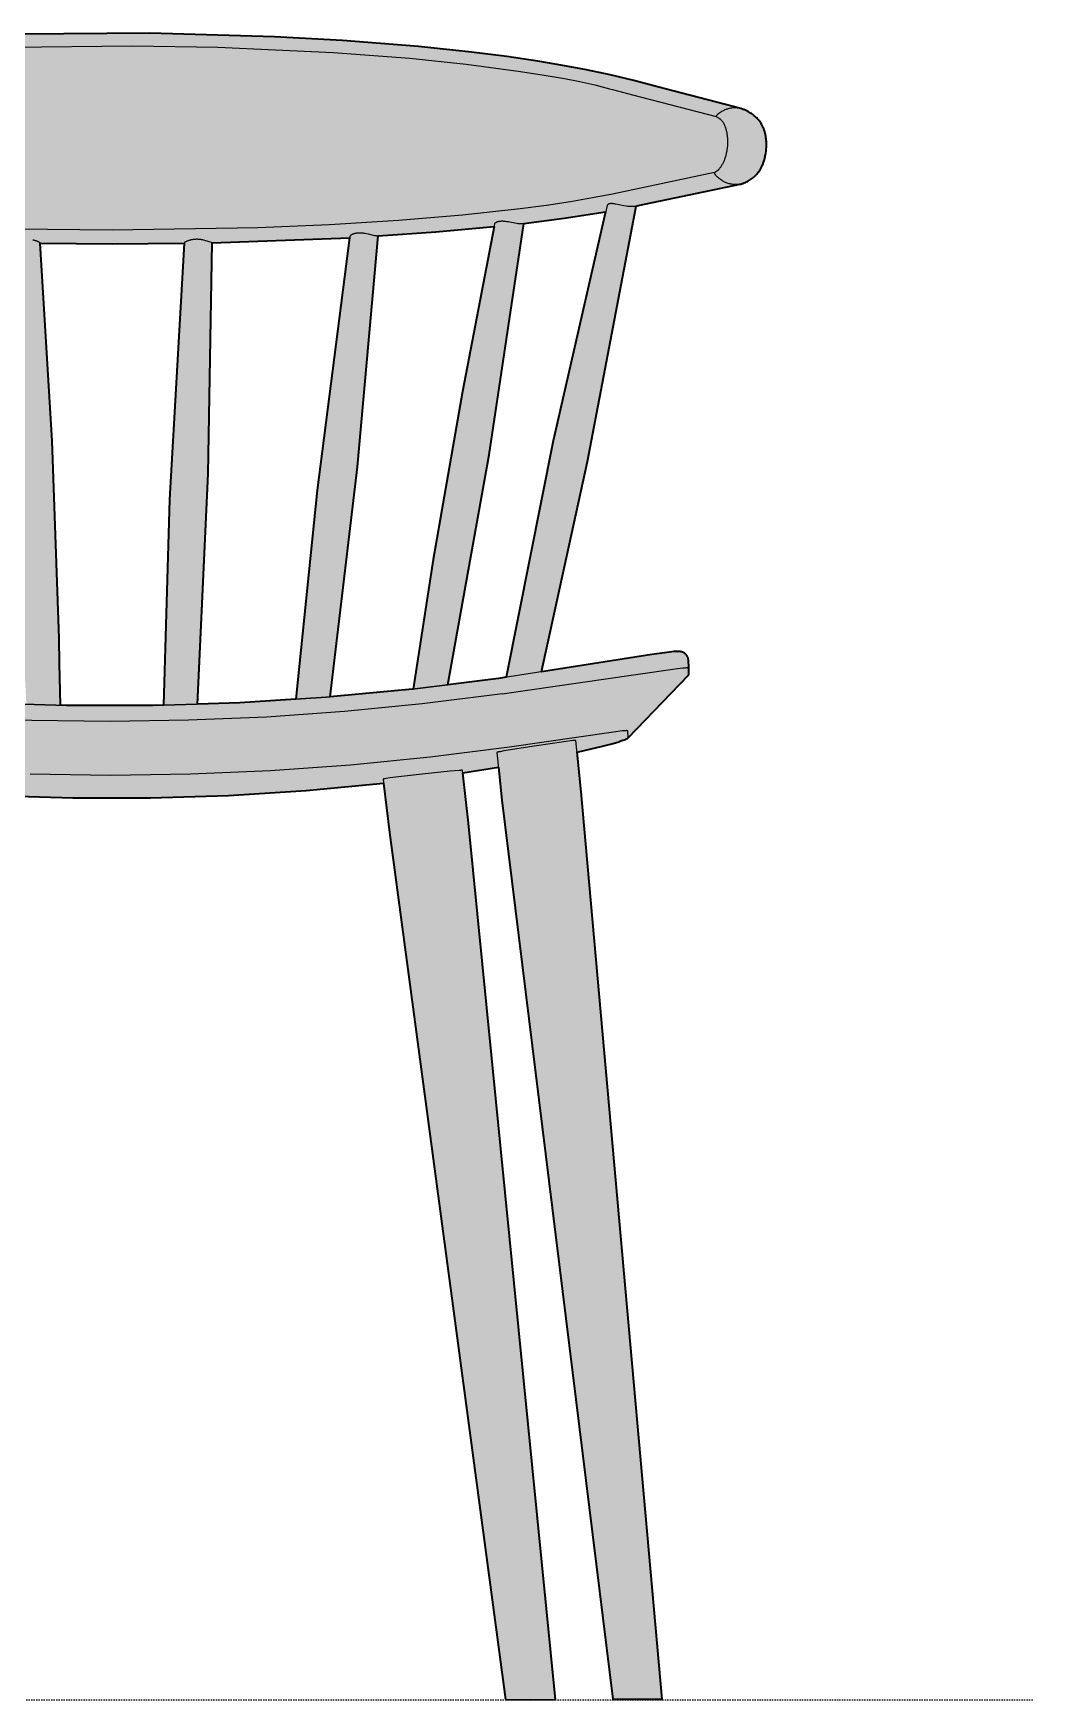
# Model space of a CAD drawing. Header units: millimetres. Extents: x 0 to 1796, y -837 to 735.
# Drawn here: x 372 to 814, y 0 to 735 of the extents above; entities that cross this region are included whole.
import ezdxf

# ---------------------------------------------------------------- set-up
doc = ezdxf.new("R2010")
doc.units = ezdxf.units.MM
doc.linetypes.add('Dots', pattern=[1, 0, -1])
doc.layers.add('Blocks', color=7, linetype='Continuous')
doc.layers.add('Blocks$Fill', color=7, linetype='Continuous', true_color=0xffffff)
for name, color, linetype, lineweight, true_color in [('Blocks$Inner', 7, 'Continuous', 25, 0x007f00), ('Blocks$Outline', 7, 'Continuous', 35, 0xff3f3f), ('Groud', 7, 'Dots', 25, 0x243775)]:
    doc.layers.add(name, color=color, linetype=linetype, lineweight=lineweight, true_color=true_color)

# ---------------------------------------------------------------- blocks, each defined once
blk = doc.blocks.new('J-Series 104 Dining Chair Front')
at = {"layer": 'Blocks$Fill'}
h = blk.add_hatch(color=256, dxfattribs=at)
h.paths.add_polyline_path([(423.8, 734.9), (367.02, 734.49), (328.83, 733.09), (286.93, 730.37), (261.26, 727.99), (234.36, 724.8), (216.94, 722.26), (201.67, 719.62), (189.93, 717.23), (180.56, 715.04), (176.91, 714.13), (157.42, 709.04), (129.82, 701.82), (129.54, 701.74), (129.03, 701.6), (128.53, 701.45), (128.03, 701.28), (127.54, 701.1), (127.06, 700.89), (126.59, 700.67), (126.12, 700.43), (125.66, 700.18), (125.21, 699.91), (124.77, 699.63), (124.34, 699.33), (123.92, 699.02), (123.51, 698.69), (123.11, 698.35), (122.73, 697.99), (122.36, 697.62), (122, 697.24), (121.65, 696.85), (121.32, 696.44), (121, 696.03), (120.7, 695.6), (120.41, 695.16), (120.14, 694.71), (119.96, 694.41), (119.8, 694.1), (119.64, 693.78), (119.48, 693.44), (119.38, 693.21), (119.29, 692.97), (119.2, 692.73), (119.11, 692.49), (118.94, 691.99), (118.78, 691.47), (118.64, 690.94), (118.52, 690.41), (118.41, 689.85), (118.31, 689.29), (118.23, 688.71), (118.17, 688.12), (118.12, 687.54), (118.08, 686.94), (118.06, 686.34), (118.05, 685.74), (118.06, 685.13), (118.08, 684.52), (118.12, 683.91), (118.18, 683.3), (118.25, 682.7), (118.33, 682.1), (118.43, 681.5), (118.54, 680.91), (118.67, 680.32), (118.81, 679.74), (118.96, 679.18), (119.13, 678.62), (119.31, 678.08), (119.5, 677.55), (119.71, 677.03), (119.93, 676.52), (120.16, 676.03), (120.4, 675.56), (120.53, 675.33), (120.66, 675.1), (120.79, 674.88), (120.92, 674.67), (121.06, 674.45), (121.2, 674.25), (121.34, 674.05), (121.48, 673.85), (121.67, 673.61), (121.86, 673.37), (122.19, 672.99), (122.53, 672.62), (122.89, 672.25), (123.25, 671.9), (123.63, 671.57), (124.02, 671.24), (124.42, 670.93), (124.83, 670.63), (125.25, 670.35), (125.68, 670.08), (126.12, 669.83), (126.57, 669.59), (127.02, 669.36), (127.48, 669.15), (127.95, 668.96), (128.43, 668.78), (128.91, 668.62), (129.39, 668.47), (129.31, 668.5), (130.48, 668.18), (174.87, 658.92), (175.84, 658.72), (195.29, 555.51), (217.67, 453.05), (160.15, 461.96), (158.53, 462.15), (157.69, 462.23), (157.34, 462.26), (157.03, 462.27), (156.9, 462.28), (156.77, 462.28), (156.66, 462.28), (156.56, 462.27), (156.52, 462.27), (156.47, 462.27), (156.43, 462.26), (156.4, 462.26), (156.36, 462.25), (156.35, 462.25), (156.33, 462.25), (156.32, 462.24), (156.31, 462.24), (156.29, 462.24), (156.28, 462.23), (156.27, 462.23), (156.27, 462.23), (156.26, 462.23), (156.26, 462.22), (156.25, 462.22), (156.25, 462.22), (156.24, 462.22), (156.24, 462.22), (156.23, 462.21), (156.23, 462.21), (156.23, 462.21), (156.22, 462.21), (156.22, 462.21), (156.22, 462.2), (156.22, 462.2), (156.22, 462.2), (156.21, 462.2), (156.21, 462.2), (156.21, 462.2), (156.21, 462.2), (156.21, 462.19), (156.06, 462.18), (155.92, 462.2), (155.78, 462.22), (155.64, 462.23), (155.5, 462.24), (155.36, 462.24), (155.22, 462.24), (155.08, 462.23), (154.95, 462.22), (154.81, 462.2), (154.67, 462.18), (154.53, 462.15), (154.4, 462.12), (154.26, 462.08), (154.13, 462.04), (154, 461.99), (153.87, 461.94), (153.74, 461.89), (153.61, 461.83), (153.49, 461.77), (153.37, 461.7), (153.25, 461.63), (153.13, 461.55), (153.02, 461.47), (152.91, 461.39), (152.8, 461.3), (152.69, 461.21), (152.59, 461.11), (152.49, 461.01), (152.4, 460.91), (152.31, 460.81), (152.22, 460.7), (152.14, 460.59), (152.06, 460.47), (151.98, 460.36), (151.91, 460.24), (151.84, 460.11), (151.78, 459.99), (151.72, 459.86), (151.66, 459.74), (151.61, 459.61), (151.57, 459.47), (151.53, 459.34), (151.49, 459.21), (151.46, 459.07), (151.43, 458.93), (151.41, 458.8), (151.4, 458.66), (151.38, 458.52), (151.38, 458.38), (151.37, 455.02), (151.37, 455.01), (151.58, 452.14), (151.7, 451.93), (178.41, 424.22), (178.42, 424.2), (178.44, 424.19), (178.46, 424.17), (178.48, 424.16), (178.5, 424.14), (178.52, 424.12), (178.54, 424.11), (178.56, 424.09), (178.61, 424.05), (178.67, 424.02), (178.72, 423.98), (178.79, 423.95), (178.85, 423.91), (178.93, 423.87), (179.08, 423.79), (179.25, 423.71), (179.45, 423.62), (179.74, 423.5), (180.07, 423.37), (180.84, 423.08), (181.75, 422.78), (182.79, 422.45), (185.29, 421.72), (188.31, 420.91), (195.88, 419.06), (200.94, 417.92), (199.07, 400.37), (163.32, 0.28), (185.1, 0.28), (234.07, 396.65), (235.63, 411.32), (252.19, 408.72), (249.62, 386.55), (211.73, 0.01), (222.81, 0.02), (233.65, 0.01), (284.59, 382.51), (287.09, 404.2), (321.27, 400.96), (355.54, 398.8), (389.85, 397.72), (424.19, 397.72), (458.5, 398.81), (492.77, 400.97), (526.96, 404.22), (529.48, 382.5), (580.75, 0.01), (591.86, 0), (602.68, 0.01), (564.44, 386.57), (561.86, 408.76), (577.58, 411.23), (579.12, 396.65), (627.98, 0.28), (638.95, 0.29), (649.76, 0.28), (614.13, 400.37), (612.27, 417.85), (623.53, 420.5), (628.19, 421.75), (630.61, 422.47), (631.61, 422.8), (632.48, 423.1), (633.21, 423.38), (633.53, 423.51), (633.81, 423.63), (633.98, 423.71), (634.13, 423.78), (634.27, 423.86), (634.34, 423.89), (634.4, 423.93), (634.45, 423.96), (634.51, 424), (634.55, 424.03), (634.6, 424.06), (634.64, 424.09), (634.66, 424.11), (634.68, 424.12), (634.7, 424.14), (634.71, 424.16), (634.73, 424.17), (634.74, 424.18), (661.45, 451.89), (661.58, 452.12), (661.58, 452.14), (661.58, 455.35), (661.58, 455.37), (661.37, 458.24), (661.37, 458.38), (661.36, 458.52), (661.35, 458.66), (661.33, 458.8), (661.31, 458.93), (661.29, 459.07), (661.25, 459.21), (661.22, 459.34), (661.18, 459.47), (661.13, 459.61), (661.08, 459.74), (661.03, 459.86), (660.97, 459.99), (660.91, 460.11), (660.84, 460.24), (660.77, 460.36), (660.69, 460.47), (660.61, 460.59), (660.53, 460.7), (660.44, 460.81), (660.35, 460.91), (660.25, 461.01), (660.16, 461.11), (660.05, 461.21), (659.95, 461.3), (659.84, 461.39), (659.73, 461.47), (659.62, 461.55), (659.5, 461.63), (659.38, 461.7), (659.26, 461.77), (659.13, 461.83), (659.01, 461.89), (658.88, 461.94), (658.75, 461.99), (658.62, 462.04), (658.49, 462.08), (658.35, 462.12), (658.22, 462.15), (658.08, 462.18), (657.94, 462.2), (657.8, 462.22), (657.66, 462.23), (657.52, 462.24), (657.39, 462.24), (657.25, 462.24), (657.11, 462.23), (656.97, 462.22), (656.83, 462.2), (656.69, 462.18), (656.56, 462.16), (656.54, 462.19), (656.54, 462.19), (656.54, 462.19), (656.54, 462.19), (656.53, 462.19), (656.53, 462.2), (656.53, 462.2), (656.53, 462.2), (656.53, 462.2), (656.52, 462.2), (656.52, 462.2), (656.52, 462.21), (656.51, 462.21), (656.51, 462.21), (656.5, 462.21), (656.5, 462.22), (656.5, 462.22), (656.49, 462.22), (656.49, 462.22), (656.48, 462.22), (656.47, 462.23), (656.46, 462.23), (656.45, 462.23), (656.44, 462.24), (656.42, 462.24), (656.41, 462.24), (656.4, 462.25), (656.38, 462.25), (656.36, 462.25), (656.33, 462.26), (656.29, 462.26), (656.25, 462.27), (656.2, 462.27), (656.15, 462.27), (656.05, 462.28), (655.93, 462.28), (655.66, 462.27), (655.35, 462.26), (654.98, 462.23), (654.11, 462.15), (653.06, 462.03), (645.16, 460.89), (596.54, 453.33), (616.79, 546.13), (638.27, 658.73), (639.24, 658.93), (684.24, 668.37), (684.54, 668.44), (684.83, 668.51), (685.12, 668.6), (685.41, 668.69), (685.7, 668.8), (685.98, 668.91), (686.46, 669.12), (686.94, 669.35), (687.4, 669.59), (687.86, 669.84), (688.31, 670.11), (688.75, 670.4), (689.18, 670.7), (689.59, 671.01), (690, 671.34), (690.4, 671.68), (690.78, 672.04), (691.16, 672.4), (691.52, 672.78), (691.87, 673.18), (692, 673.33), (692.13, 673.49), (692.33, 673.76), (692.54, 674.03), (692.73, 674.32), (692.92, 674.62), (693.11, 674.93), (693.29, 675.24), (693.46, 675.57), (693.63, 675.9), (693.79, 676.24), (693.95, 676.59), (694.1, 676.95), (694.25, 677.31), (694.39, 677.68), (694.52, 678.06), (694.65, 678.44), (694.77, 678.83), (694.88, 679.22), (694.99, 679.62), (695.09, 680.02), (695.19, 680.43), (695.27, 680.84), (695.35, 681.26), (695.49, 682.1), (695.6, 682.95), (695.69, 683.8), (695.74, 684.65), (695.77, 685.51), (695.76, 686.36), (695.75, 686.78), (695.73, 687.2), (695.7, 687.62), (695.66, 688.03), (695.62, 688.44), (695.57, 688.85), (695.51, 689.25), (695.45, 689.65), (695.37, 690.04), (695.29, 690.43), (695.21, 690.81), (695.12, 691.19), (695.02, 691.55), (694.91, 691.91), (694.8, 692.27), (694.67, 692.62), (694.55, 692.96), (694.41, 693.29), (694.38, 693.34), (693.65, 694.8), (693.38, 695.22), (693.1, 695.64), (692.8, 696.04), (692.49, 696.44), (692.17, 696.83), (691.83, 697.2), (691.48, 697.56), (691.12, 697.91), (690.75, 698.25), (690.37, 698.58), (689.97, 698.89), (689.57, 699.19), (689.16, 699.48), (688.73, 699.75), (688.3, 700.01), (687.8, 700.28), (686.46, 700.95), (686.14, 701.1), (685.81, 701.24), (685.48, 701.37), (685.15, 701.49), (684.81, 701.6), (684.47, 701.69), (647.72, 711.37), (637.34, 714.1), (626.88, 716.59), (616.35, 718.82), (605.99, 720.77), (595, 722.62), (581.36, 724.62), (565.65, 726.61), (542.36, 729.07), (508.82, 731.75), (478.81, 733.41)], flags=0)
h.paths.add_polyline_path([(606.61, 653.36), (624.87, 656.21), (601.72, 555.22), (581.05, 450.93), (577.67, 450.4), (555.29, 447.59), (573.48, 549.02), (588.72, 651.09)], flags=0)
h.paths.add_polyline_path([(524.55, 645.52), (550.03, 647.32), (575.76, 649.67), (561.7, 576.94), (548.82, 502.89), (539.94, 445.66), (539.74, 445.64), (503.42, 442.22), (515.48, 543.76)], flags=0)
h.paths.add_polyline_path([(511.96, 644.78), (497.68, 533.44), (488.29, 441.22), (463.54, 439.67), (444.91, 439.09), (449.57, 540.69), (451.38, 642.53)], flags=0)
h.paths.add_polyline_path([(407.28, 642.06), (438.97, 642.3), (432.55, 529.27), (429.9, 438.62), (425.34, 438.48), (387.12, 438.48), (384.42, 438.56), (384.11, 457.04), (383.88, 468.01), (380.83, 555.25), (375.58, 642.3)], flags=0)
h.paths.add_polyline_path([(207.4, 653.4), (225.59, 651.08), (236.66, 575.47), (249.16, 500.15), (258.85, 447.38), (234.79, 450.4), (233.1, 450.66), (227.7, 479.89), (213.48, 549.52), (189.22, 656.21)], flags=0)
h.paths.add_polyline_path([(296.45, 569.56), (304.46, 493.7), (310.81, 442.06), (310.77, 442.06), (274.2, 445.5), (257.78, 548.42), (238.55, 649.67), (264.22, 647.34), (289.91, 645.52)], flags=0)
h.paths.add_polyline_path([(366.79, 490.66), (369.41, 439.03), (348.91, 439.67), (325.93, 441.11), (315.7, 543.27), (302.51, 644.79), (363.16, 642.53), (363.76, 587.74)], flags=0)
at = {"layer": 'Blocks$Inner'}
for points in [[(367.02, 734.49), (423.8, 734.9), (478.81, 733.41), (508.82, 731.75), (542.36, 729.07), (565.65, 726.61), (581.36, 724.62), (595, 722.62), (605.99, 720.77), (616.35, 718.82), (626.88, 716.59), (637.34, 714.1), (647.72, 711.37), (684.47, 701.69), (684.81, 701.6), (685.15, 701.49), (685.48, 701.37), (685.81, 701.24), (686.14, 701.1), (686.46, 700.95), (687.8, 700.28), (688.3, 700.01), (688.73, 699.75), (689.16, 699.48), (689.57, 699.19), (689.97, 698.89), (690.37, 698.58), (690.75, 698.25), (691.12, 697.91), (691.48, 697.56), (691.83, 697.2), (692.17, 696.83), (692.49, 696.44), (692.8, 696.04), (693.1, 695.64), (693.38, 695.22), (693.65, 694.8), (694.38, 693.34), (694.41, 693.29), (694.55, 692.96), (694.67, 692.62), (694.8, 692.27), (694.91, 691.91), (695.02, 691.55), (695.12, 691.19), (695.21, 690.81), (695.29, 690.43), (695.37, 690.04), (695.45, 689.65), (695.51, 689.25), (695.57, 688.85), (695.62, 688.44), (695.66, 688.03), (695.7, 687.62), (695.73, 687.2), (695.75, 686.78), (695.76, 686.36), (695.77, 685.51), (695.74, 684.65), (695.69, 683.8), (695.6, 682.95), (695.49, 682.1), (695.35, 681.26), (695.27, 680.84), (695.19, 680.43), (695.09, 680.02), (694.99, 679.62), (694.88, 679.22), (694.77, 678.83), (694.65, 678.44), (694.52, 678.06), (694.39, 677.68), (694.25, 677.31), (694.1, 676.95), (693.95, 676.59), (693.79, 676.24), (693.63, 675.9), (693.46, 675.57), (693.29, 675.24), (693.11, 674.93), (692.92, 674.62), (692.73, 674.32), (692.54, 674.03), (692.33, 673.76), (692.13, 673.49), (692, 673.33), (691.87, 673.18), (691.52, 672.78), (691.16, 672.4), (690.78, 672.04), (690.4, 671.68), (690, 671.34), (689.59, 671.01), (689.18, 670.7), (688.75, 670.4), (688.31, 670.11), (687.86, 669.84), (687.4, 669.59), (686.94, 669.35), (686.46, 669.12), (685.98, 668.91), (685.7, 668.8), (685.41, 668.69), (685.12, 668.6), (684.83, 668.51), (684.54, 668.44), (684.24, 668.37), (639.24, 658.93), (637.57, 658.58), (637.55, 658.58), (637.4, 658.55), (637.23, 658.53), (637.06, 658.51), (636.87, 658.49), (636.67, 658.48), (636.46, 658.47), (636.24, 658.47), (636.01, 658.47), (635.77, 658.48), (635.52, 658.49), (635.26, 658.51), (635, 658.54), (634.44, 658.6), (633.87, 658.68), (632.93, 658.85), (630.09, 659.44), (629.2, 659.61), (628.77, 659.68), (628.37, 659.73), (628.17, 659.76), (627.98, 659.77), (627.79, 659.78), (627.61, 659.79), (627.44, 659.79), (627.27, 659.79), (627.11, 659.78), (627.03, 659.78), (626.95, 659.77), (626.88, 659.76), (626.8, 659.75), (626.73, 659.74), (626.66, 659.73), (626.59, 659.72), (626.52, 659.7), (626.46, 659.68), (626.39, 659.67), (626.33, 659.65), (626.27, 659.63), (626.21, 659.6), (626.15, 659.58), (626.1, 659.55), (626.07, 659.54), (626.04, 659.53), (626.02, 659.51), (625.99, 659.5), (625.97, 659.49), (625.94, 659.47), (625.91, 659.45), (625.89, 659.44), (625.86, 659.42), (625.83, 659.4), (625.81, 659.38), (625.78, 659.36), (625.76, 659.34), (625.74, 659.32), (625.71, 659.29), (625.69, 659.27), (625.67, 659.24), (625.65, 659.22), (625.63, 659.19), (625.61, 659.17), (625.6, 659.14), (625.58, 659.11), (625.56, 659.08), (625.55, 659.05), (625.54, 659.02), (625.52, 658.99), (625.51, 658.96), (625.5, 658.93), (625.49, 658.9), (601.72, 555.22), (581.05, 450.93)], [(362.71, 728.87), (416.1, 729.43), (453.88, 728.81), (504.69, 726.51), (538.49, 723.96), (563.43, 721.33), (586.34, 718.23), (596.87, 716.61), (606.77, 714.91), (613.43, 713.62), (620.04, 712.14), (626.61, 710.48), (627.87, 710.12), (636.66, 707.83), (673.54, 698.15)], [(682.7, 701.99), (682.32, 702.01), (681.94, 702.02), (681.55, 702.02), (681.17, 702), (680.79, 701.97), (680.41, 701.93), (680.03, 701.87), (679.65, 701.8), (679.28, 701.72), (678.91, 701.62), (678.54, 701.51), (678.18, 701.39), (677.82, 701.26), (677.46, 701.11), (677.11, 700.96), (676.77, 700.79), (676.39, 700.58), (676.01, 700.37), (675.64, 700.14), (675.28, 699.91), (674.93, 699.66), (674.59, 699.4), (674.25, 699.13), (673.92, 698.84), (673.89, 698.82), (673.86, 698.79), (673.84, 698.76), (673.81, 698.73), (673.78, 698.7), (673.76, 698.67), (673.74, 698.63), (673.71, 698.6), (673.69, 698.57), (673.67, 698.53), (673.65, 698.5), (673.64, 698.46), (673.62, 698.42), (673.61, 698.39), (673.59, 698.35), (673.58, 698.31), (673.57, 698.27), (673.56, 698.23), (673.55, 698.19), (673.54, 698.15), (674.57, 697.65), (674.76, 697.52), (674.94, 697.4), (675.13, 697.26), (675.3, 697.12), (675.47, 696.98), (675.64, 696.83), (675.8, 696.67), (675.96, 696.51), (676.11, 696.34), (676.25, 696.17), (676.39, 695.99), (676.52, 695.81), (676.65, 695.62), (676.76, 695.43), (676.88, 695.23), (676.98, 695.03), (677.08, 694.83), (677.17, 694.63), (677.26, 694.42), (677.33, 694.21), (677.46, 693.9), (677.58, 693.59), (677.69, 693.27), (677.79, 692.94), (677.89, 692.6), (677.99, 692.26), (678.07, 691.91), (678.16, 691.55), (678.23, 691.19), (678.3, 690.82), (678.36, 690.44), (678.42, 690.06), (678.47, 689.68), (678.51, 689.29), (678.54, 688.9), (678.57, 688.51), (678.59, 688.11), (678.6, 687.71), (678.61, 686.9), (678.59, 686.09), (678.54, 685.27), (678.47, 684.46), (678.36, 683.66), (678.24, 682.86), (678.16, 682.46), (678.08, 682.07), (677.99, 681.68), (677.9, 681.3), (677.8, 680.92), (677.69, 680.55), (677.58, 680.18), (677.46, 679.82), (677.34, 679.46), (677.21, 679.11), (677.08, 678.77), (676.94, 678.43), (676.79, 678.1), (676.64, 677.78), (676.49, 677.46), (676.33, 677.16), (676.17, 676.87), (676, 676.58), (675.83, 676.31), (675.65, 676.04), (675.47, 675.78), (675.28, 675.54), (675.09, 675.3), (674.9, 675.07), (674.71, 674.86), (674.51, 674.66), (674.41, 674.56), (674.31, 674.47), (674.21, 674.38), (674.11, 674.29), (674.01, 674.2), (673.91, 674.12), (673.81, 674.04), (673.7, 673.97), (673.6, 673.89), (673.49, 673.82), (673.39, 673.75), (673.28, 673.69), (673.18, 673.63), (673.07, 673.57), (672.96, 673.51), (672.86, 673.46), (627.86, 664.01), (619.07, 662.29), (609.36, 660.62), (598.73, 659.01), (587.22, 657.48), (561.77, 654.68), (533.52, 652.31), (503.16, 650.44), (471.45, 649.1), (407.26, 648.06), (364.44, 648.52)], [(684.47, 701.69), (684.13, 701.78), (683.78, 701.85), (683.43, 701.91), (683.07, 701.96), (682.72, 701.99)], [(684.24, 668.37), (683.92, 668.31), (683.6, 668.26), (683.29, 668.22), (682.97, 668.19), (682.64, 668.17), (682.32, 668.16), (682, 668.16), (681.68, 668.17), (681.36, 668.19), (680.94, 668.24), (680.53, 668.31), (680.12, 668.39), (679.71, 668.48), (679.3, 668.59), (678.9, 668.71), (678.5, 668.85), (678.11, 669), (677.72, 669.16), (677.34, 669.33), (676.97, 669.52), (676.6, 669.73), (676.24, 669.94), (675.89, 670.17), (675.54, 670.41), (675.21, 670.66), (674.88, 670.92), (674.56, 671.19), (674.25, 671.48), (673.95, 671.77), (673.66, 672.08), (673.39, 672.39), (673.12, 672.72), (673.1, 672.75), (673.07, 672.78), (673.05, 672.81), (673.03, 672.85), (673.01, 672.88), (672.99, 672.92), (672.97, 672.95), (672.95, 672.99), (672.94, 673.03), (672.92, 673.07), (672.91, 673.1), (672.9, 673.14), (672.89, 673.18), (672.88, 673.22), (672.87, 673.26), (672.87, 673.3), (672.86, 673.34), (672.86, 673.38), (672.86, 673.42), (672.86, 673.46)], [(539.94, 445.66), (548.82, 502.89), (561.7, 576.94), (575.99, 650.85), (576, 650.87), (576, 650.89), (576.01, 650.92), (576.02, 650.94), (576.03, 650.96), (576.03, 650.98), (576.04, 651), (576.05, 651.02), (576.06, 651.04), (576.08, 651.07), (576.09, 651.09), (576.1, 651.11), (576.12, 651.13), (576.13, 651.15), (576.15, 651.17), (576.16, 651.2), (576.18, 651.22), (576.2, 651.24), (576.22, 651.27), (576.24, 651.29), (576.26, 651.31), (576.29, 651.33), (576.31, 651.36), (576.34, 651.38), (576.36, 651.4), (576.39, 651.42), (576.42, 651.45), (576.45, 651.47), (576.47, 651.49), (576.5, 651.51), (576.54, 651.53), (576.57, 651.55), (576.63, 651.59), (576.7, 651.63), (576.77, 651.67), (576.85, 651.71), (576.93, 651.75), (577.01, 651.78), (577.1, 651.82), (577.18, 651.85), (577.27, 651.88), (577.37, 651.91), (577.47, 651.94), (577.56, 651.96), (577.67, 651.99), (577.77, 652.01), (577.88, 652.03), (577.99, 652.05), (578.1, 652.07), (578.22, 652.08), (578.34, 652.1), (578.46, 652.11), (578.7, 652.13), (578.96, 652.14), (579.22, 652.14), (579.49, 652.14), (579.77, 652.13), (580.05, 652.11), (580.34, 652.08), (580.63, 652.05), (581.23, 651.97), (581.84, 651.87), (584.81, 651.3), (585.68, 651.14), (586.09, 651.08), (586.47, 651.03), (586.83, 651), (587, 650.99), (587.17, 650.98), (587.32, 650.97), (587.47, 650.97), (587.61, 650.97), (587.74, 650.98), (587.87, 650.99), (587.98, 651), (606.61, 653.36), (625.16, 656.25)], [(638.3, 658.91), (616.79, 546.13), (596.54, 453.33)], [(575.76, 649.67), (550.03, 647.32), (524.27, 645.5), (524.22, 645.5), (524.19, 645.5), (524.14, 645.5), (524.1, 645.5), (524.05, 645.5), (523.95, 645.51), (523.85, 645.52), (523.73, 645.53), (523.61, 645.55), (523.34, 645.6), (523.04, 645.66), (520.27, 646.31), (519.34, 646.5), (518.86, 646.59), (518.38, 646.66), (518.07, 646.7), (517.76, 646.74), (517.45, 646.77), (517.14, 646.79), (516.85, 646.8), (516.56, 646.81), (516.27, 646.81), (515.99, 646.81), (515.71, 646.79), (515.44, 646.77), (515.18, 646.74), (514.92, 646.71), (514.66, 646.66), (514.41, 646.61), (514.17, 646.55), (513.94, 646.49), (513.83, 646.46), (513.72, 646.42), (513.61, 646.39), (513.51, 646.35), (513.41, 646.31), (513.31, 646.27), (513.22, 646.23), (513.13, 646.19), (513.05, 646.15), (512.96, 646.11), (512.89, 646.07), (512.81, 646.03), (512.74, 645.99), (512.67, 645.95), (512.6, 645.9), (512.54, 645.86), (512.48, 645.82), (512.42, 645.78), (512.37, 645.73), (512.32, 645.69), (512.3, 645.67), (512.28, 645.65), (512.25, 645.63), (512.23, 645.61), (512.21, 645.59), (512.19, 645.57), (512.18, 645.54), (512.16, 645.52), (512.14, 645.5), (512.13, 645.49), (512.12, 645.47), (512.1, 645.45), (512.09, 645.43), (512.08, 645.41), (512.07, 645.39), (512.06, 645.37), (512.05, 645.35), (512.05, 645.35), (512.04, 645.34), (512.04, 645.33), (512.04, 645.32), (512.03, 645.31), (512.03, 645.3), (512.03, 645.29), (512.02, 645.28), (512.02, 645.28), (512.02, 645.27), (512.02, 645.26), (512.02, 645.25), (512.01, 645.24), (512.01, 645.23), (497.68, 533.44), (488.28, 441.08)], [(588.72, 651.09), (573.48, 549.02), (555.26, 447.44)], [(372.35, 643.82), (372.56, 643.77), (372.76, 643.72), (372.96, 643.67), (373.16, 643.62), (373.35, 643.56), (373.53, 643.5), (373.7, 643.44), (373.87, 643.38), (374.04, 643.32), (374.19, 643.25), (374.34, 643.19), (374.49, 643.13), (374.62, 643.06), (374.75, 643), (374.86, 642.94), (374.97, 642.88), (375.07, 642.82), (375.17, 642.76), (375.25, 642.71), (375.29, 642.68), (375.32, 642.66), (375.36, 642.63), (375.39, 642.61), (375.42, 642.58), (375.44, 642.56), (375.47, 642.54), (375.48, 642.52), (375.49, 642.51), (375.5, 642.5), (375.51, 642.49), (375.52, 642.48), (375.53, 642.47), (375.53, 642.46), (375.54, 642.45), (375.54, 642.45), (375.55, 642.45), (375.55, 642.44), (375.55, 642.44), (375.55, 642.43), (375.56, 642.43), (375.56, 642.42), (375.56, 642.42), (375.56, 642.42), (375.56, 642.41), (375.56, 642.41), (375.56, 642.41), (375.57, 642.4), (375.57, 642.4), (375.57, 642.4), (375.57, 642.39), (375.57, 642.39), (375.57, 642.37), (380.83, 555.25), (383.88, 468.01), (384.11, 457.04), (384.42, 438.52)], [(438.97, 642.3), (407.28, 642.06), (375.58, 642.3)], [(511.96, 644.78), (451.38, 642.53), (451.37, 642.53), (451.37, 642.53), (451.37, 642.53), (451.36, 642.53), (451.36, 642.53), (451.35, 642.53), (451.34, 642.53), (451.32, 642.54), (451.3, 642.54), (451.26, 642.55), (451.11, 642.61), (449.58, 643.15), (449.12, 643.3), (448.63, 643.44), (448.11, 643.58), (447.56, 643.71), (447.28, 643.77), (447, 643.83), (446.71, 643.88), (446.41, 643.92), (446.11, 643.96), (445.81, 644), (445.51, 644.02), (445.2, 644.04), (444.9, 644.05), (444.6, 644.06), (444.29, 644.05), (443.99, 644.04), (443.7, 644.03), (443.4, 644), (443.11, 643.97), (442.83, 643.93), (442.55, 643.89), (442.27, 643.84), (442.01, 643.78), (441.75, 643.72), (441.5, 643.65), (441.26, 643.59), (441.03, 643.51), (440.81, 643.44), (440.6, 643.36), (440.4, 643.28), (440.21, 643.2), (440.03, 643.12), (439.87, 643.04), (439.71, 642.96), (439.57, 642.89), (439.45, 642.81), (439.39, 642.78), (439.34, 642.74), (439.28, 642.71), (439.24, 642.67), (439.19, 642.64), (439.15, 642.61), (439.12, 642.58), (439.1, 642.56), (439.09, 642.55), (439.07, 642.54), (439.06, 642.53), (439.05, 642.51), (439.04, 642.5), (439.03, 642.49), (439.02, 642.48), (439.01, 642.47), (439.01, 642.46), (439, 642.46), (439, 642.45), (439, 642.45), (438.99, 642.44), (438.99, 642.44), (438.99, 642.43), (438.98, 642.43), (438.98, 642.42), (438.98, 642.42), (438.98, 642.41), (438.98, 642.41), (438.98, 642.41), (438.98, 642.41), (438.97, 642.4), (438.97, 642.4), (438.97, 642.4), (438.97, 642.4), (438.97, 642.4), (438.97, 642.39), (438.97, 642.39), (438.97, 642.39), (438.97, 642.39), (438.97, 642.39), (438.97, 642.38), (432.55, 529.27), (429.9, 438.56)], [(451.38, 642.53), (449.57, 540.69), (444.9, 438.94)], [(503.42, 442.19), (515.48, 543.76), (524.56, 645.64), (524.56, 645.63), (524.55, 645.62), (524.55, 645.61), (524.54, 645.61), (524.54, 645.6), (524.53, 645.59), (524.53, 645.58), (524.52, 645.58), (524.51, 645.57), (524.51, 645.56), (524.5, 645.56), (524.49, 645.55), (524.49, 645.55), (524.48, 645.54), (524.47, 645.54), (524.46, 645.53), (524.46, 645.53), (524.45, 645.52), (524.44, 645.52), (524.43, 645.51), (524.42, 645.51), (524.41, 645.51), (524.41, 645.5), (524.4, 645.5), (524.39, 645.5), (524.38, 645.5), (524.37, 645.5), (524.36, 645.49), (524.35, 645.49), (524.34, 645.49), (524.33, 645.49), (524.32, 645.49), (524.32, 645.49), (524.31, 645.49), (524.3, 645.49), (524.29, 645.5), (524.28, 645.5), (524.27, 645.5)], [(579.2, 443.65), (637.17, 452.02), (656.49, 454.79), (658.87, 455.05), (659.76, 455.12), (660.13, 455.14), (660.45, 455.15), (660.73, 455.15), (660.85, 455.15), (660.96, 455.14), (661.01, 455.14), (661.05, 455.13), (661.1, 455.13), (661.14, 455.12), (661.17, 455.12), (661.21, 455.11), (661.22, 455.11), (661.24, 455.1), (661.25, 455.1), (661.26, 455.1), (661.28, 455.09), (661.29, 455.09), (661.3, 455.08), (661.3, 455.08), (661.31, 455.08), (661.31, 455.08), (661.32, 455.08), (661.32, 455.07), (661.32, 455.07), (661.33, 455.07), (661.33, 455.07), (661.34, 455.06), (661.34, 455.06), (661.34, 455.06), (661.35, 455.06), (661.35, 455.06), (661.35, 455.05), (661.35, 455.05), (661.35, 455.05), (661.35, 455.05), (661.35, 455.05), (661.36, 455.05), (661.36, 455.05), (661.36, 455.04), (661.36, 455.04), (661.36, 455.04), (661.36, 455.04), (661.58, 452.14), (661.58, 452.12), (661.45, 451.89), (634.74, 424.18), (634.73, 424.17), (634.71, 424.16), (634.7, 424.14), (634.68, 424.12), (634.66, 424.11), (634.64, 424.09), (634.6, 424.06), (634.55, 424.03), (634.51, 424), (634.45, 423.96), (634.4, 423.93), (634.34, 423.89), (634.27, 423.86), (634.13, 423.78), (633.98, 423.71), (633.81, 423.63), (633.53, 423.51), (633.21, 423.38), (632.48, 423.1), (631.61, 422.8), (630.61, 422.47), (628.19, 421.75), (623.53, 420.5), (612.27, 417.85)], [(579.2, 443.65), (578.22, 443.51), (544.02, 439.17), (509.72, 435.79), (475.34, 433.37), (440.9, 431.92), (406.43, 431.43), (371.88, 431.91), (337.35, 433.36), (302.89, 435.77), (268.5, 439.16), (234.22, 443.51), (233.23, 443.65)], [(634.64, 427.27), (634.62, 427.3), (634.62, 427.3), (634.62, 427.31), (634.61, 427.31), (634.61, 427.31), (634.61, 427.31), (634.61, 427.31), (634.6, 427.31), (634.6, 427.32), (634.6, 427.32), (634.59, 427.32), (634.59, 427.32), (634.58, 427.32), (634.57, 427.33), (634.57, 427.33), (634.56, 427.33), (634.55, 427.33), (634.54, 427.33), (634.51, 427.34), (634.49, 427.34), (634.47, 427.35), (634.44, 427.35), (634.41, 427.35), (634.38, 427.35), (634.31, 427.36), (634.23, 427.36), (634.05, 427.36), (633.83, 427.35), (633.59, 427.34), (633, 427.3), (632.29, 427.23), (628.27, 426.74), (582.49, 420.08), (547.46, 415.6), (512.31, 412.12), (477.08, 409.63), (441.8, 408.13), (406.49, 407.63), (371.09, 408.12)], [(634.74, 424.18), (634.85, 424.4), (634.64, 427.27)], [(594.36, 420.7), (579.96, 418.4), (578.28, 418.09), (577.68, 417.96), (577.44, 417.91), (577.24, 417.86), (577.16, 417.84), (577.09, 417.82), (577.03, 417.8), (577, 417.79), (576.98, 417.78), (576.96, 417.77), (576.95, 417.77), (576.94, 417.76), (576.93, 417.76), (576.92, 417.75), (576.92, 417.75), (576.91, 417.75), (576.91, 417.75), (576.91, 417.75), (576.9, 417.74), (576.9, 417.74), (576.9, 417.74), (576.9, 417.74), (579.12, 396.65), (627.98, 0.28), (638.95, 0.29), (649.76, 0.28), (614.13, 400.37), (611.72, 423)], [(611.72, 423), (611.72, 423), (611.72, 423.01), (611.72, 423.01), (611.72, 423.01), (611.72, 423), (611.72, 423), (611.72, 423.01), (611.72, 423.01), (611.72, 423.01), (611.72, 423.01), (611.72, 423.01), (611.72, 423.01), (611.7, 423.02), (611.7, 423.02), (611.7, 423.02), (611.69, 423.02), (611.69, 423.02), (611.69, 423.02), (611.68, 423.02), (611.67, 423.03), (611.66, 423.03), (611.66, 423.03), (611.65, 423.03), (611.64, 423.03), (611.61, 423.03), (611.59, 423.03), (611.53, 423.04), (611.46, 423.03), (611.38, 423.03), (611.19, 423.02), (610.95, 423.01), (610.36, 422.95), (606.46, 422.47), (594.36, 420.7)], [(287.09, 404.2), (321.27, 400.96), (355.54, 398.8), (389.85, 397.72), (424.19, 397.72), (458.5, 398.81), (492.77, 400.97), (526.96, 404.22)], [(561.86, 408.76), (577.58, 411.23)]]:
    blk.add_lwpolyline(points, dxfattribs=at)
blk.add_lwpolyline([(526.76, 405.98), (529.48, 382.5), (580.75, 0.01), (591.86, 0), (602.68, 0.01), (564.44, 386.57), (561.74, 409.82), (561.72, 409.84), (561.71, 409.84), (561.71, 409.84), (561.71, 409.84), (561.71, 409.84), (561.7, 409.85), (561.7, 409.85), (561.69, 409.85), (561.68, 409.85), (561.68, 409.85), (561.67, 409.85), (561.66, 409.86), (561.65, 409.86), (561.62, 409.86), (561.6, 409.86), (561.57, 409.87), (561.5, 409.87), (561.43, 409.87), (561.34, 409.87), (561.13, 409.87), (560.89, 409.86), (560.27, 409.83), (556.24, 409.49), (544, 408.21), (529.66, 406.51), (528.02, 406.26), (527.46, 406.17), (527.24, 406.12), (527.06, 406.08), (526.99, 406.07), (526.92, 406.05), (526.89, 406.04), (526.87, 406.03), (526.84, 406.02), (526.82, 406.02), (526.81, 406.01), (526.81, 406.01), (526.8, 406), (526.79, 406), (526.78, 406), (526.78, 405.99), (526.77, 405.99), (526.77, 405.99), (526.77, 405.99), (526.77, 405.99), (526.76, 405.99), (526.76, 405.98)], close=True, dxfattribs=at)
for points in [[(661.58, 452.12, 0), (661.58, 455.35, 0), (661.58, 455.37, 0), (661.37, 458.24, 0), (661.37, 458.38, 0), (661.36, 458.52, 0), (661.35, 458.66, 0), (661.33, 458.8, 0), (661.31, 458.93, 0), (661.29, 459.07, 0), (661.25, 459.21, 0), (661.22, 459.34, 0), (661.18, 459.47, 0), (661.13, 459.61, 0), (661.08, 459.74, 0), (661.03, 459.86, 0), (660.97, 459.99, 0), (660.91, 460.11, 0), (660.84, 460.24, 0), (660.77, 460.36, 0), (660.69, 460.47, 0), (660.61, 460.59, 0), (660.53, 460.7, 0), (660.44, 460.81, 0), (660.35, 460.91, 0), (660.25, 461.01, 0), (660.16, 461.11, 0), (660.05, 461.21, 0), (659.95, 461.3, 0), (659.84, 461.39, 0), (659.73, 461.47, 0), (659.62, 461.55, 0), (659.5, 461.63, 0), (659.38, 461.7, 0), (659.26, 461.77, 0), (659.13, 461.83, 0), (659.01, 461.89, 0), (658.88, 461.94, 0), (658.75, 461.99, 0), (658.62, 462.04, 0), (658.49, 462.08, 0), (658.35, 462.12, 0), (658.22, 462.15, 0), (658.08, 462.18, 0), (657.94, 462.2, 0), (657.8, 462.22, 0), (657.66, 462.23, 0), (657.52, 462.24, 0), (657.39, 462.24, 0), (657.25, 462.24, 0), (657.11, 462.23, 0), (656.97, 462.22, 0), (656.83, 462.2, 0), (656.69, 462.18, 0), (656.56, 462.16, 0), (656.54, 462.19, 0), (656.54, 462.19, 0), (656.54, 462.19, 0), (656.54, 462.19, 0), (656.53, 462.19, 0), (656.53, 462.2, 0), (656.53, 462.2, 0), (656.53, 462.2, 0), (656.53, 462.2, 0), (656.52, 462.2, 0), (656.52, 462.2, 0), (656.52, 462.21, 0), (656.51, 462.21, 0), (656.51, 462.21, 0), (656.5, 462.21, 0), (656.5, 462.22, 0), (656.5, 462.22, 0), (656.49, 462.22, 0), (656.49, 462.22, 0), (656.48, 462.22, 0), (656.47, 462.23, 0), (656.46, 462.23, 0), (656.45, 462.23, 0), (656.44, 462.24, 0), (656.42, 462.24, 0), (656.41, 462.24, 0), (656.4, 462.25, 0), (656.38, 462.25, 0), (656.36, 462.25, 0), (656.33, 462.26, 0), (656.29, 462.26, 0), (656.25, 462.27, 0), (656.2, 462.27, 0), (656.15, 462.27, 0), (656.05, 462.28, 0), (655.93, 462.28, 0), (655.66, 462.27, 0), (655.35, 462.26, 0), (654.98, 462.23, 0), (654.11, 462.15, 0), (653.06, 462.03, 0), (645.16, 460.89, 0), (577.67, 450.4, 0), (539.74, 445.63, -85.26), (501.69, 442.06, -85.26), (463.54, 439.67, -85.26), (425.34, 438.48, -85.26), (387.12, 438.48, -85.26), (348.91, 439.67, -85.26)], [(348.91, 439.67, -85.26), (387.12, 438.48, -85.26), (425.34, 438.48, -85.26), (463.54, 439.67, -85.26), (501.69, 442.06, -85.26), (539.74, 445.64, -85.26), (577.67, 450.4, 0)]]:
    blk.add_polyline3d(points, dxfattribs=at)
at = {"layer": 'Blocks$Outline'}
for points in [[(423.8, 734.9), (367.02, 734.49)], [(478.81, 733.41), (423.8, 734.9)], [(508.82, 731.75), (478.81, 733.41)], [(542.36, 729.07), (508.82, 731.75)], [(565.65, 726.61), (542.36, 729.07)], [(581.36, 724.62), (565.65, 726.61)], [(595, 722.62), (581.36, 724.62)], [(605.99, 720.77), (595, 722.62)], [(616.35, 718.82), (605.99, 720.77)], [(626.88, 716.59), (616.35, 718.82)], [(637.34, 714.1), (626.88, 716.59)], [(647.72, 711.37), (637.34, 714.1)], [(684.47, 701.69), (647.72, 711.37)], [(684.81, 701.6), (684.47, 701.69)], [(685.15, 701.49), (684.81, 701.6)], [(685.48, 701.37), (685.15, 701.49)], [(685.81, 701.24), (685.48, 701.37)], [(686.14, 701.1), (685.81, 701.24)], [(686.46, 700.95), (686.14, 701.1)], [(687.8, 700.28), (686.46, 700.95)], [(688.3, 700.01), (687.8, 700.28)], [(688.73, 699.75), (688.3, 700.01)], [(689.16, 699.48), (688.73, 699.75)], [(689.57, 699.19), (689.16, 699.48)], [(689.97, 698.89), (689.57, 699.19)], [(690.37, 698.58), (689.97, 698.89)], [(690.75, 698.25), (690.37, 698.58)], [(691.12, 697.91), (690.75, 698.25)], [(691.48, 697.56), (691.12, 697.91)], [(691.83, 697.2), (691.48, 697.56)], [(692.17, 696.83), (691.83, 697.2)], [(692.49, 696.44), (692.17, 696.83)], [(692.8, 696.04), (692.49, 696.44)], [(693.1, 695.64), (692.8, 696.04)], [(693.38, 695.22), (693.1, 695.64)], [(693.65, 694.8), (693.38, 695.22)], [(694.38, 693.34), (693.65, 694.8)], [(694.41, 693.29), (694.38, 693.34)], [(694.55, 692.96), (694.41, 693.29)], [(694.67, 692.62), (694.55, 692.96)], [(694.8, 692.27), (694.67, 692.62)], [(694.91, 691.91), (694.8, 692.27)], [(695.02, 691.55), (694.91, 691.91)], [(695.12, 691.19), (695.02, 691.55)], [(695.21, 690.81), (695.12, 691.19)], [(695.29, 690.43), (695.21, 690.81)], [(695.37, 690.04), (695.29, 690.43)], [(695.45, 689.65), (695.37, 690.04)], [(695.51, 689.25), (695.45, 689.65)], [(695.57, 688.85), (695.51, 689.25)], [(695.62, 688.44), (695.57, 688.85)], [(695.6, 682.95), (695.69, 683.8)], [(695.66, 688.03), (695.62, 688.44)], [(695.7, 687.62), (695.66, 688.03)], [(695.69, 683.8), (695.74, 684.65)], [(695.73, 687.2), (695.7, 687.62)], [(695.75, 686.78), (695.73, 687.2)], [(695.74, 684.65), (695.77, 685.51)], [(695.76, 686.36), (695.75, 686.78)], [(695.77, 685.51), (695.76, 686.36)], [(693.63, 675.9), (693.79, 676.24)], [(693.79, 676.24), (693.95, 676.59)], [(693.95, 676.59), (694.1, 676.95)], [(694.1, 676.95), (694.25, 677.31)], [(694.25, 677.31), (694.39, 677.68)], [(694.39, 677.68), (694.52, 678.06)], [(694.52, 678.06), (694.65, 678.44)], [(694.65, 678.44), (694.77, 678.83)], [(694.77, 678.83), (694.88, 679.22)], [(694.88, 679.22), (694.99, 679.62)], [(694.99, 679.62), (695.09, 680.02)], [(695.09, 680.02), (695.19, 680.43)], [(695.19, 680.43), (695.27, 680.84)], [(695.27, 680.84), (695.35, 681.26)], [(695.35, 681.26), (695.49, 682.1)], [(695.49, 682.1), (695.6, 682.95)], [(685.41, 668.69), (685.7, 668.8)], [(685.7, 668.8), (685.98, 668.91)], [(685.98, 668.91), (686.46, 669.12)], [(686.46, 669.12), (686.94, 669.35)], [(686.94, 669.35), (687.4, 669.59)], [(687.4, 669.59), (687.86, 669.84)], [(687.86, 669.84), (688.31, 670.11)], [(688.31, 670.11), (688.75, 670.4)], [(688.75, 670.4), (689.18, 670.7)], [(689.18, 670.7), (689.59, 671.01)], [(689.59, 671.01), (690, 671.34)], [(690, 671.34), (690.4, 671.68)], [(690.4, 671.68), (690.78, 672.04)], [(690.78, 672.04), (691.16, 672.4)], [(691.16, 672.4), (691.52, 672.78)], [(691.52, 672.78), (691.87, 673.18)], [(691.87, 673.18), (692, 673.33)], [(692, 673.33), (692.13, 673.49)], [(692.13, 673.49), (692.33, 673.76)], [(692.33, 673.76), (692.54, 674.03)], [(692.54, 674.03), (692.73, 674.32)], [(692.73, 674.32), (692.92, 674.62)], [(692.92, 674.62), (693.11, 674.93)], [(693.11, 674.93), (693.29, 675.24)], [(693.29, 675.24), (693.46, 675.57)], [(693.46, 675.57), (693.63, 675.9)], [(639.24, 658.93), (684.24, 668.37)], [(684.24, 668.37), (684.54, 668.44)], [(684.54, 668.44), (684.83, 668.51)], [(684.83, 668.51), (685.12, 668.6)], [(685.12, 668.6), (685.41, 668.69)], [(624.87, 656.21), (601.72, 555.22)], [(606.61, 653.36), (624.87, 656.21)], [(616.79, 546.13), (638.27, 658.73)], [(638.27, 658.73), (639.24, 658.93)], [(524.55, 645.52), (550.03, 647.32)], [(550.03, 647.32), (575.76, 649.67)], [(575.76, 649.67), (561.7, 576.94)], [(573.48, 549.02), (588.72, 651.09)], [(588.72, 651.09), (606.61, 653.36)], [(380.83, 555.25), (375.58, 642.3)], [(375.58, 642.3), (407.28, 642.06)], [(407.28, 642.06), (438.97, 642.3)], [(438.97, 642.3), (432.55, 529.27)], [(449.57, 540.69), (451.38, 642.53)], [(451.38, 642.53), (511.96, 644.78)], [(511.96, 644.78), (497.68, 533.44)], [(515.48, 543.76), (524.55, 645.52)], [(561.7, 576.94), (548.82, 502.89)], [(383.88, 468.01), (380.83, 555.25)], [(601.72, 555.22), (581.05, 450.93)], [(555.29, 447.59), (573.48, 549.02)], [(596.54, 453.33), (616.79, 546.13)], [(444.91, 439.09), (449.57, 540.69)], [(503.42, 442.22), (515.48, 543.76)], [(432.55, 529.27), (429.9, 438.62)], [(497.68, 533.44), (488.29, 441.22)], [(548.82, 502.89), (539.94, 445.66)], [(384.11, 457.04), (383.88, 468.01)], [(384.42, 438.56), (384.11, 457.04)], [(645.16, 460.89), (596.54, 453.33)], [(653.06, 462.03), (645.16, 460.89)], [(654.11, 462.15), (653.06, 462.03)], [(654.98, 462.23), (654.11, 462.15)], [(655.35, 462.26), (654.98, 462.23)], [(655.66, 462.27), (655.35, 462.26)], [(655.93, 462.28), (655.66, 462.27)], [(656.05, 462.28), (655.93, 462.28)], [(656.15, 462.27), (656.05, 462.28)], [(656.2, 462.27), (656.15, 462.27)], [(656.25, 462.27), (656.2, 462.27)], [(656.29, 462.26), (656.25, 462.27)], [(656.33, 462.26), (656.29, 462.26)], [(656.36, 462.25), (656.33, 462.26)], [(656.38, 462.25), (656.36, 462.25)], [(656.4, 462.25), (656.38, 462.25)], [(656.41, 462.24), (656.4, 462.25)], [(656.42, 462.24), (656.41, 462.24)], [(656.44, 462.24), (656.42, 462.24)], [(656.45, 462.23), (656.44, 462.24)], [(656.46, 462.23), (656.45, 462.23)], [(656.47, 462.23), (656.46, 462.23)], [(656.48, 462.22), (656.47, 462.23)], [(656.49, 462.22), (656.48, 462.22)], [(656.5, 462.22), (656.49, 462.22)], [(656.49, 462.22), (656.49, 462.22)], [(656.5, 462.21), (656.5, 462.22)], [(656.5, 462.22), (656.5, 462.22)], [(656.51, 462.21), (656.5, 462.21)], [(656.52, 462.21), (656.51, 462.21)], [(656.51, 462.21), (656.51, 462.21)], [(656.52, 462.2), (656.52, 462.21)], [(656.53, 462.2), (656.52, 462.2)], [(656.52, 462.2), (656.52, 462.2)], [(656.53, 462.19), (656.53, 462.2)], [(656.53, 462.2), (656.53, 462.2)], [(656.53, 462.2), (656.53, 462.2)], [(656.53, 462.2), (656.53, 462.2)], [(656.54, 462.19), (656.53, 462.19)], [(656.56, 462.16), (656.54, 462.19)], [(656.54, 462.19), (656.54, 462.19)], [(656.54, 462.19), (656.54, 462.19)], [(656.54, 462.19), (656.54, 462.19)], [(656.69, 462.18), (656.56, 462.16)], [(656.83, 462.2), (656.69, 462.18)], [(656.97, 462.22), (656.83, 462.2)], [(657.11, 462.23), (656.97, 462.22)], [(657.25, 462.24), (657.11, 462.23)], [(657.39, 462.24), (657.25, 462.24)], [(657.52, 462.24), (657.39, 462.24)], [(657.66, 462.23), (657.52, 462.24)], [(657.8, 462.22), (657.66, 462.23)], [(657.94, 462.2), (657.8, 462.22)], [(658.08, 462.18), (657.94, 462.2)], [(658.22, 462.15), (658.08, 462.18)], [(658.35, 462.12), (658.22, 462.15)], [(658.49, 462.08), (658.35, 462.12)], [(658.62, 462.04), (658.49, 462.08)], [(658.75, 461.99), (658.62, 462.04)], [(658.88, 461.94), (658.75, 461.99)], [(659.01, 461.89), (658.88, 461.94)], [(659.13, 461.83), (659.01, 461.89)], [(659.26, 461.77), (659.13, 461.83)], [(659.38, 461.7), (659.26, 461.77)], [(659.5, 461.63), (659.38, 461.7)], [(659.62, 461.55), (659.5, 461.63)], [(659.73, 461.47), (659.62, 461.55)], [(659.84, 461.39), (659.73, 461.47)], [(659.95, 461.3), (659.84, 461.39)], [(660.05, 461.21), (659.95, 461.3)], [(660.16, 461.11), (660.05, 461.21)], [(660.25, 461.01), (660.16, 461.11)], [(660.35, 460.91), (660.25, 461.01)], [(660.44, 460.81), (660.35, 460.91)], [(660.53, 460.7), (660.44, 460.81)], [(660.61, 460.59), (660.53, 460.7)], [(660.69, 460.47), (660.61, 460.59)], [(660.77, 460.36), (660.69, 460.47)], [(660.84, 460.24), (660.77, 460.36)], [(660.91, 460.11), (660.84, 460.24)], [(660.97, 459.99), (660.91, 460.11)], [(661.03, 459.86), (660.97, 459.99)], [(661.08, 459.74), (661.03, 459.86)], [(661.13, 459.61), (661.08, 459.74)], [(661.18, 459.47), (661.13, 459.61)], [(661.22, 459.34), (661.18, 459.47)], [(661.25, 459.21), (661.22, 459.34)], [(661.29, 459.07), (661.25, 459.21)], [(661.31, 458.93), (661.29, 459.07)], [(661.33, 458.8), (661.31, 458.93)], [(661.35, 458.66), (661.33, 458.8)], [(661.36, 458.52), (661.35, 458.66)], [(661.37, 458.38), (661.36, 458.52)], [(661.37, 458.24), (661.37, 458.38)], [(661.58, 455.37), (661.37, 458.24)], [(577.67, 450.4), (555.29, 447.59)], [(581.05, 450.93), (577.67, 450.4)], [(634.74, 424.18), (661.45, 451.89)], [(661.45, 451.89), (661.58, 452.12)], [(661.58, 455.35), (661.58, 455.37)], [(661.58, 452.14), (661.58, 455.35)], [(661.58, 452.12), (661.58, 452.14)], [(488.29, 441.22), (463.54, 439.67)], [(539.74, 445.64), (503.42, 442.22)], [(539.94, 445.66), (539.74, 445.64)], [(387.12, 438.48), (384.42, 438.56)], [(425.34, 438.48), (387.12, 438.48)], [(429.9, 438.62), (425.34, 438.48)], [(463.54, 439.67), (444.91, 439.09)], [(612.27, 417.85), (623.53, 420.5)], [(623.53, 420.5), (628.19, 421.75)], [(628.19, 421.75), (630.61, 422.47)], [(630.61, 422.47), (631.61, 422.8)], [(631.61, 422.8), (632.48, 423.1)], [(632.48, 423.1), (633.21, 423.38)], [(633.21, 423.38), (633.53, 423.51)], [(633.53, 423.51), (633.81, 423.63)], [(633.81, 423.63), (633.98, 423.71)], [(633.98, 423.71), (634.13, 423.78)], [(634.13, 423.78), (634.27, 423.86)], [(634.27, 423.86), (634.34, 423.89)], [(634.34, 423.89), (634.4, 423.93)], [(634.4, 423.93), (634.45, 423.96)], [(634.45, 423.96), (634.51, 424)], [(634.51, 424), (634.55, 424.03)], [(634.55, 424.03), (634.6, 424.06)], [(634.6, 424.06), (634.64, 424.09)], [(634.64, 424.09), (634.66, 424.11)], [(634.66, 424.11), (634.68, 424.12)], [(634.68, 424.12), (634.7, 424.14)], [(634.7, 424.14), (634.71, 424.16)], [(634.71, 424.16), (634.73, 424.17)], [(634.73, 424.17), (634.74, 424.18)], [(614.13, 400.37), (612.27, 417.85)], [(492.77, 400.97), (526.96, 404.22)], [(526.96, 404.22), (529.48, 382.5)], [(561.86, 408.76), (577.58, 411.23)], [(564.44, 386.57), (561.86, 408.76)], [(577.58, 411.23), (579.12, 396.65)], [(355.54, 398.8), (389.85, 397.72)], [(389.85, 397.72), (424.19, 397.72)], [(424.19, 397.72), (458.5, 398.81)], [(458.5, 398.81), (492.77, 400.97)], [(649.76, 0.28), (614.13, 400.37)], [(579.12, 396.65), (627.98, 0.28)], [(529.48, 382.5), (580.75, 0.01)], [(602.68, 0.01), (564.44, 386.57)], [(580.75, 0.01), (591.86, 0)], [(591.86, 0), (602.68, 0.01)], [(627.98, 0.28), (638.95, 0.29)], [(638.95, 0.29), (649.76, 0.28)]]:
    blk.add_lwpolyline(points, dxfattribs=at)

msp = doc.modelspace()

# ---------------------------------------------------------------- linework, layer by layer
at = {"layer": 'Groud'}
msp.add_lwpolyline([(0, 0), (814.04, 0)], dxfattribs=at)

# ---------------------------------------------------------------- block references
at = {"layer": 'Blocks'}
msp.add_blockref('J-Series 104 Dining Chair Front', (0, 0), dxfattribs=at)

doc.saveas('drawing.dxf')
